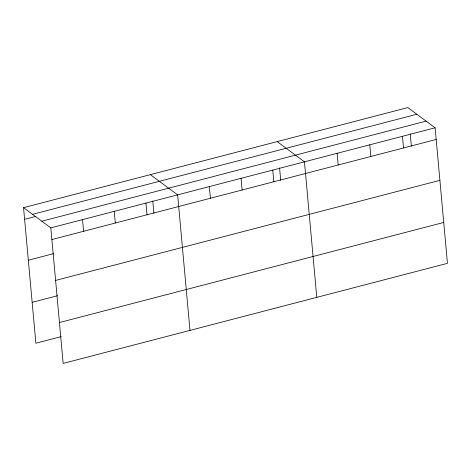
<?xml version="1.0" encoding="UTF-8"?>
<svg xmlns="http://www.w3.org/2000/svg" width="471" height="471" viewBox="0 0 471 471"><rect width="100%" height="100%" fill="white"/><g stroke="black" fill="none" stroke-linecap="round" stroke-linejoin="round"><path stroke-width="0.71" d="M23.55 207.664L407.839 107.582L435.116 127.794L447.45 263.336L63.161 363.418L50.821 227.876L23.55 207.664L35.884 343.206L61.248 336.6M32.552 214.334L416.841 114.253M24.61 219.327L35.884 216.395M41.825 221.205L426.114 121.124M50.821 227.876L435.116 127.794M51.887 239.545L436.175 139.463M28.331 260.21L53.694 253.604M55.607 280.422L439.896 180.34M32.163 302.329L57.527 295.723M59.44 322.541L443.729 222.459M277.183 141.606L304.454 161.824L316.789 297.366M150.367 174.635L177.638 194.847L189.978 330.395M410.229 133.846L411.36 146.257M402.452 136.302L403.512 147.965M369.788 144.809L370.848 156.472M337.118 153.316L338.184 164.98M279.574 167.876L280.704 180.287M272.75 170.078L273.816 181.747M241.046 178.332L242.112 190.001M209.342 186.593L210.407 198.256M152.757 200.899L153.887 213.31M145.933 203.107L146.999 214.77M114.229 211.361L115.295 223.03M82.525 219.621L83.591 231.285"/></g></svg>
